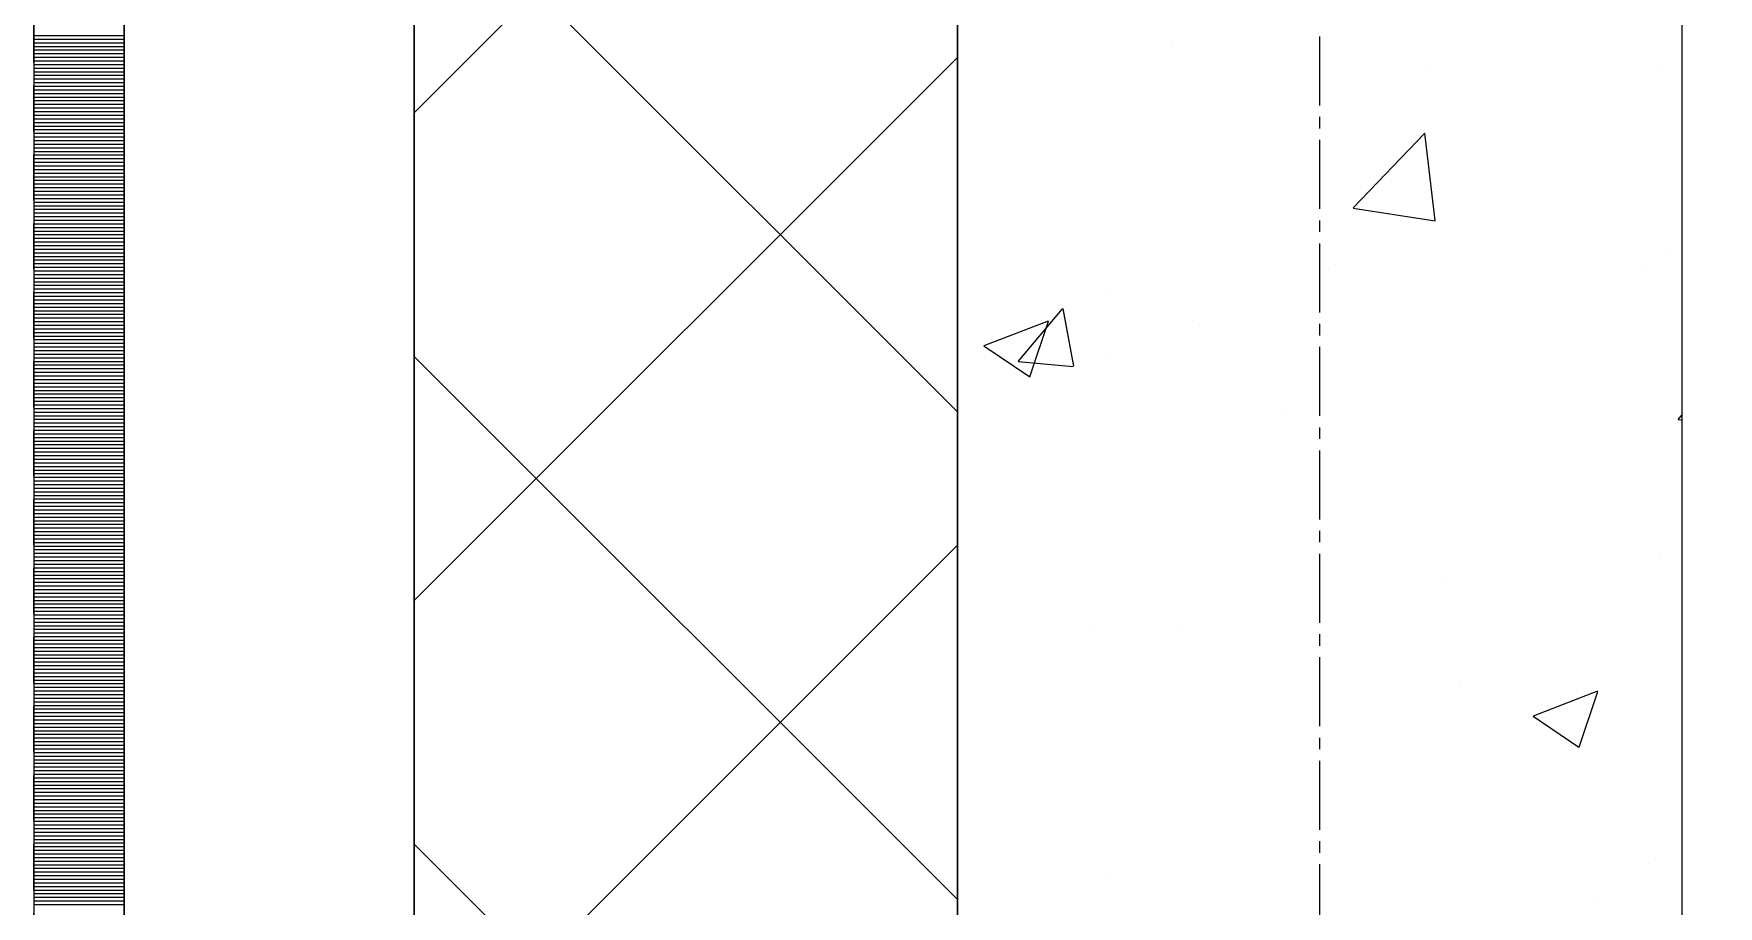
# Model space of a CAD drawing. Header units: millimetres. Extents: x 470010 to 1231400, y -134005 to 421770.
# Drawn here: x 672518.6 to 672983.6, y -54296 to -54055 of the extents above; entities that cross this region are included whole.
import ezdxf
from ezdxf.enums import TextEntityAlignment as Align

# ---------------------------------------------------------------- set-up
doc = ezdxf.new("R2010")
doc.units = ezdxf.units.MM
doc.linetypes.add('CENTER2', pattern=[28.575, 19.05, -3.175, 3.175, -3.175])
doc.linetypes.add('DASHED', pattern=[19.05, 12.7, -6.35])
doc.layers.get('Defpoints').update_dxf_attribs({"color": 140})
doc.layers.add('АР_Делит', color=120, linetype='Continuous', lineweight=0, plot=False)
for name, color, linetype, lineweight in [('АР_Стены ПЕНОблок', 52, 'Continuous', 20), ('АР_Тонкая', 254, 'Continuous', 5), ('АР_Утеплитель', 31, 'Continuous', 0), ('АР_Штриховка', 8, 'Continuous', 0)]:
    doc.layers.add(name, color=color, linetype=linetype, lineweight=lineweight)
doc.layers.add('РД_Оси_100', color=7, linetype='Continuous', lineweight=0, true_color=0x525252)
doc.styles.add('style1', font='ARIALN.TTF')

# ---------------------------------------------------------------- blocks, each defined once
blk = doc.blocks.new('СОШ_2200_АР_ОСИ_М100_28.05.24')
at = {"layer": 'АР_Делит', "color": 251, "linetype": 'DASHED', "true_color": 0x636466}
blk.add_lwpolyline([(114955, 135155), (114955, -355), (93595.036, -355), (93595.036, 13855), (94145, 13855), (94145, 68320), (66055, 68320), (66055, 13857.73), (83455, 13857.73), (83455, -355), (45245, -355), (45245, 13145), (44695, 13145), (44695, 26755), (45245, 26755), (45245, 68320), (20455, 68320), (20455, 26755), (27955, 26755), (27955, 13145), (-355, 13145), (-355, 100855)], dxfattribs=at)
at = {"layer": 'РД_Оси_100', "color": 251, "linetype": 'CENTER2', "true_color": 0x636466}
blk.add_line((0, -6155), (0, 139938.679), dxfattribs=at)
blk = doc.blocks.new('A$C9108343f')
at = {"layer": 'АР_Стены ПЕНОблок', "color": 18, "linetype": 'Continuous', "lineweight": 20, "true_color": 0x000000}
for p, q in [((7054.96, 97555), (7054.96, 21355)), ((7254.96, 21355), (7254.96, 97555))]:
    blk.add_line(p, q, dxfattribs=at)
at = {"layer": 'АР_Тонкая', "color": 18, "linetype": 'Continuous', "lineweight": 5, "true_color": 0x000000}
for p, q in [((6799.96, 97555), (6799.96, 21355)), ((6824.96, 97555), (6824.96, 21355)), ((6824.96, 21355), (6824.96, 97555)), ((6904.96, 21355), (6904.96, 97555))]:
    blk.add_line(p, q, dxfattribs=at)
at = {"layer": 'АР_Утеплитель', "color": 18, "linetype": 'Continuous', "lineweight": 0, "true_color": 0x000000}
for p, q in [((6904.96, 97555), (6904.96, 21355)), ((7054.96, 21355), (7054.96, 97555))]:
    blk.add_line(p, q, dxfattribs=at)
at = {"layer": 'АР_Штриховка', "color": 18, "linetype": 'Continuous', "lineweight": 0, "true_color": 0x000000}
for p, q in [((6904.96, 46289.4), (7054.96, 46439.4)), ((7054.96, 46206.84), (6904.96, 46356.84)), ((6799.96, 46310.75), (6824.96, 46310.75)), ((6799.96, 46309.75), (6824.96, 46309.75)), ((6799.96, 46308.75), (6824.96, 46308.75)), ((6799.96, 46307.75), (6824.96, 46307.75)), ((6799.96, 46306.75), (6824.96, 46306.75)), ((6799.96, 46305.75), (6824.96, 46305.75)), ((6799.96, 46304.75), (6824.96, 46304.75)), ((6904.96, 46154.7), (7054.96, 46304.7)), ((7114.03, 46308.2), (7114.03, 46308.2)), ((6799.96, 46303.75), (6824.96, 46303.75)), ((6799.96, 46302.75), (6824.96, 46302.75)), ((6799.96, 46301.75), (6824.96, 46301.75)), ((6799.96, 46300.75), (6824.96, 46300.75)), ((7184.16, 46302.48), (7184.16, 46302.48)), ((7249.62, 46302.47), (7249.62, 46302.47)), ((6799.96, 46299.75), (6824.96, 46299.75)), ((6799.96, 46298.75), (6824.96, 46298.75)), ((6799.96, 46297.75), (6824.96, 46297.75)), ((6799.96, 46296.75), (6824.96, 46296.75)), ((6799.96, 46295.75), (6824.96, 46295.75)), ((6799.96, 46294.75), (6824.96, 46294.75)), ((6799.96, 46293.75), (6824.96, 46293.75)), ((6799.96, 46292.75), (6824.96, 46292.75)), ((6799.96, 46291.75), (6824.96, 46291.75)), ((6799.96, 46290.75), (6824.96, 46290.75)), ((6799.96, 46289.75), (6824.96, 46289.75)), ((6799.96, 46288.75), (6824.96, 46288.75)), ((6799.96, 46287.75), (6824.96, 46287.75)), ((6799.96, 46286.75), (6824.96, 46286.75)), ((6799.96, 46285.75), (6824.96, 46285.75)), ((6799.96, 46284.75), (6824.96, 46284.75)), ((6799.96, 46283.75), (6824.96, 46283.75)), ((6799.96, 46282.75), (6824.96, 46282.75)), ((6799.96, 46281.75), (6824.96, 46281.75)), ((7164.13, 46263.15), (7183.91, 46283.77)), ((7186.78, 46259.65), (7183.97, 46283.77)), ((6799.96, 46280.75), (6824.96, 46280.75)), ((6799.96, 46279.75), (6824.96, 46279.75)), ((6799.96, 46278.75), (6824.96, 46278.75)), ((6799.96, 46277.75), (6824.96, 46277.75)), ((6799.96, 46276.75), (6824.96, 46276.75)), ((6799.96, 46275.75), (6824.96, 46275.75)), ((6799.96, 46274.75), (6824.96, 46274.75)), ((6799.96, 46273.75), (6824.96, 46273.75)), ((6799.96, 46272.75), (6824.96, 46272.75)), ((6799.96, 46271.75), (6824.96, 46271.75)), ((6799.96, 46270.75), (6824.96, 46270.75)), ((6799.96, 46269.75), (6824.96, 46269.75)), ((6799.96, 46268.75), (6824.96, 46268.75)), ((6799.96, 46267.75), (6824.96, 46267.75)), ((6799.96, 46266.75), (6824.96, 46266.75)), ((6799.96, 46265.75), (6824.96, 46265.75)), ((6799.96, 46264.75), (6824.96, 46264.75)), ((6799.96, 46263.75), (6824.96, 46263.75)), ((6799.96, 46262.75), (6824.96, 46262.75)), ((7164.17, 46263.06), (7186.76, 46259.56)), ((6799.96, 46261.75), (6824.96, 46261.75)), ((6799.96, 46260.75), (6824.96, 46260.75)), ((6799.96, 46259.75), (6824.96, 46259.75)), ((6799.96, 46258.75), (6824.96, 46258.75)), ((6799.96, 46257.75), (6824.96, 46257.75)), ((6799.96, 46256.75), (6824.96, 46256.75)), ((6799.96, 46255.75), (6824.96, 46255.75)), ((6799.96, 46254.75), (6824.96, 46254.75)), ((6799.96, 46253.75), (6824.96, 46253.75)), ((6799.96, 46252.75), (6824.96, 46252.75)), ((6799.96, 46251.75), (6824.96, 46251.75)), ((6799.96, 46250.75), (6824.96, 46250.75)), ((6799.96, 46249.75), (6824.96, 46249.75)), ((6799.96, 46248.75), (6824.96, 46248.75)), ((7251.8, 46251.05), (7251.8, 46251.05)), ((6799.96, 46247.75), (6824.96, 46247.75)), ((6799.96, 46246.75), (6824.96, 46246.75)), ((6799.96, 46245.75), (6824.96, 46245.75)), ((6799.96, 46244.75), (6824.96, 46244.75)), ((7159.41, 46247.49), (7159.41, 46247.49)), ((7245.02, 46246.71), (7245.02, 46246.71)), ((6799.96, 46243.75), (6824.96, 46243.75)), ((6799.96, 46242.75), (6824.96, 46242.75)), ((6799.96, 46241.75), (6824.96, 46241.75)), ((6799.96, 46240.75), (6824.96, 46240.75)), ((6799.96, 46239.75), (6824.96, 46239.75)), ((6799.96, 46238.75), (6824.96, 46238.75)), ((6799.96, 46237.75), (6824.96, 46237.75)), ((6799.96, 46236.75), (6824.96, 46236.75)), ((6799.96, 46235.75), (6824.96, 46235.75)), ((6799.96, 46234.75), (6824.96, 46234.75)), ((7071.71, 46220.68), (7083.96, 46235.28)), ((7087.08, 46219.38), (7084.14, 46235.31)), ((7095.82, 46239.12), (7095.82, 46239.12)), ((6799.96, 46233.75), (6824.96, 46233.75)), ((6799.96, 46232.75), (6824.96, 46232.75)), ((6799.96, 46231.75), (6824.96, 46231.75)), ((6799.96, 46230.75), (6824.96, 46230.75)), ((7062.31, 46225.16), (7080.09, 46231.98)), ((7074.9, 46216.5), (7080.05, 46231.85)), ((7119.87, 46232), (7119.87, 46232)), ((6799.96, 46229.75), (6824.96, 46229.75)), ((6799.96, 46228.75), (6824.96, 46228.75)), ((6799.96, 46227.75), (6824.96, 46227.75)), ((6799.96, 46226.75), (6824.96, 46226.75)), ((6799.96, 46225.75), (6824.96, 46225.75)), ((6799.96, 46224.75), (6824.96, 46224.75)), ((6799.96, 46223.75), (6824.96, 46223.75)), ((6799.96, 46222.75), (6824.96, 46222.75)), ((6799.96, 46221.75), (6824.96, 46221.75)), ((7054.96, 46072.13), (6904.96, 46222.13)), ((7062.25, 46225.02), (7074.88, 46216.5)), ((7096.89, 46221.28), (7096.89, 46221.28)), ((6799.96, 46220.75), (6824.96, 46220.75)), ((6799.96, 46219.75), (6824.96, 46219.75)), ((6799.96, 46218.75), (6824.96, 46218.75)), ((6799.96, 46217.75), (6824.96, 46217.75)), ((6799.96, 46216.75), (6824.96, 46216.75)), ((7071.71, 46220.68), (7086.89, 46219.35)), ((6799.96, 46215.75), (6824.96, 46215.75)), ((6799.96, 46214.75), (6824.96, 46214.75)), ((6799.96, 46213.75), (6824.96, 46213.75)), ((6799.96, 46212.75), (6824.96, 46212.75)), ((6799.96, 46211.75), (6824.96, 46211.75)), ((6799.96, 46210.75), (6824.96, 46210.75)), ((6799.96, 46209.75), (6824.96, 46209.75)), ((6799.96, 46208.75), (6824.96, 46208.75)), ((6799.96, 46207.75), (6824.96, 46207.75)), ((7145.54, 46207.48), (7145.54, 46207.48)), ((6799.96, 46206.75), (6824.96, 46206.75)), ((6799.96, 46205.75), (6824.96, 46205.75)), ((6799.96, 46204.75), (6824.96, 46204.75)), ((6799.96, 46203.75), (6824.96, 46203.75)), ((6799.96, 46202.75), (6824.96, 46202.75)), ((7253.9, 46204.74), (7254.96, 46206.01)), ((7253.9, 46204.74), (7254.96, 46204.65)), ((6799.96, 46201.75), (6824.96, 46201.75)), ((6799.96, 46200.75), (6824.96, 46200.75)), ((6799.96, 46199.75), (6824.96, 46199.75)), ((6799.96, 46198.75), (6824.96, 46198.75)), ((6799.96, 46197.75), (6824.96, 46197.75)), ((6799.96, 46196.75), (6824.96, 46196.75)), ((6799.96, 46195.75), (6824.96, 46195.75)), ((6799.96, 46194.75), (6824.96, 46194.75)), ((6799.96, 46193.75), (6824.96, 46193.75)), ((6799.96, 46192.75), (6824.96, 46192.75)), ((6799.96, 46191.75), (6824.96, 46191.75)), ((6799.96, 46190.75), (6824.96, 46190.75)), ((6799.96, 46189.75), (6824.96, 46189.75)), ((6799.96, 46188.75), (6824.96, 46188.75)), ((6799.96, 46187.75), (6824.96, 46187.75)), ((6799.96, 46186.75), (6824.96, 46186.75)), ((6799.96, 46185.75), (6824.96, 46185.75)), ((6799.96, 46184.75), (6824.96, 46184.75)), ((6799.96, 46183.75), (6824.96, 46183.75)), ((6799.96, 46182.75), (6824.96, 46182.75)), ((6799.96, 46181.75), (6824.96, 46181.75)), ((6799.96, 46180.75), (6824.96, 46180.75)), ((6799.96, 46179.75), (6824.96, 46179.75)), ((6799.96, 46178.75), (6824.96, 46178.75)), ((6799.96, 46177.75), (6824.96, 46177.75)), ((6799.96, 46176.75), (6824.96, 46176.75)), ((6799.96, 46175.75), (6824.96, 46175.75)), ((6799.96, 46174.75), (6824.96, 46174.75)), ((6799.96, 46173.75), (6824.96, 46173.75)), ((6799.96, 46172.75), (6824.96, 46172.75)), ((6799.96, 46171.75), (6824.96, 46171.75)), ((6799.96, 46170.75), (6824.96, 46170.75)), ((6799.96, 46169.75), (6824.96, 46169.75)), ((6904.96, 46020), (7054.96, 46170)), ((6799.96, 46168.75), (6824.96, 46168.75)), ((6799.96, 46167.75), (6824.96, 46167.75)), ((6799.96, 46166.75), (6824.96, 46166.75)), ((6799.96, 46165.75), (6824.96, 46165.75)), ((7248.71, 46166.49), (7248.71, 46166.49)), ((6799.96, 46164.75), (6824.96, 46164.75)), ((6799.96, 46163.75), (6824.96, 46163.75)), ((6799.96, 46162.75), (6824.96, 46162.75)), ((6799.96, 46161.75), (6824.96, 46161.75)), ((6799.96, 46160.75), (6824.96, 46160.75)), ((6799.96, 46159.75), (6824.96, 46159.75)), ((6799.96, 46158.75), (6824.96, 46158.75)), ((6799.96, 46157.75), (6824.96, 46157.75)), ((6799.96, 46156.75), (6824.96, 46156.75)), ((6799.96, 46155.75), (6824.96, 46155.75)), ((7188.78, 46159.97), (7188.78, 46159.97)), ((6799.96, 46154.75), (6824.96, 46154.75)), ((6799.96, 46153.75), (6824.96, 46153.75)), ((6799.96, 46152.75), (6824.96, 46152.75)), ((6799.96, 46151.75), (6824.96, 46151.75)), ((6799.96, 46150.75), (6824.96, 46150.75)), ((6799.96, 46149.75), (6824.96, 46149.75)), ((6799.96, 46148.75), (6824.96, 46148.75)), ((6799.96, 46147.75), (6824.96, 46147.75)), ((6799.96, 46146.75), (6824.96, 46146.75)), ((7092.59, 46147.31), (7092.59, 46147.31)), ((7116.78, 46147.45), (7116.78, 46147.45)), ((6799.96, 46145.75), (6824.96, 46145.75)), ((6799.96, 46144.75), (6824.96, 46144.75)), ((6799.96, 46143.75), (6824.96, 46143.75)), ((6799.96, 46142.75), (6824.96, 46142.75)), ((6799.96, 46141.75), (6824.96, 46141.75)), ((6799.96, 46140.75), (6824.96, 46140.75)), ((6799.96, 46139.75), (6824.96, 46139.75)), ((6799.96, 46138.75), (6824.96, 46138.75)), ((6799.96, 46137.75), (6824.96, 46137.75)), ((6799.96, 46136.75), (6824.96, 46136.75)), ((6799.96, 46135.75), (6824.96, 46135.75)), ((6799.96, 46134.75), (6824.96, 46134.75)), ((6799.96, 46133.75), (6824.96, 46133.75)), ((6799.96, 46132.75), (6824.96, 46132.75)), ((6799.96, 46131.75), (6824.96, 46131.75)), ((6799.96, 46130.75), (6824.96, 46130.75)), ((6799.96, 46129.75), (6824.96, 46129.75)), ((6799.96, 46128.75), (6824.96, 46128.75)), ((7193.9, 46132.39), (7193.9, 46132.39)), ((7213.92, 46122.89), (7231.71, 46129.72)), ((7226.51, 46114.23), (7231.66, 46129.58)), ((6799.96, 46127.75), (6824.96, 46127.75)), ((6799.96, 46126.75), (6824.96, 46126.75)), ((6799.96, 46125.75), (6824.96, 46125.75)), ((6799.96, 46124.75), (6824.96, 46124.75)), ((6799.96, 46123.75), (6824.96, 46123.75)), ((6799.96, 46122.75), (6824.96, 46122.75)), ((6799.96, 46121.75), (6824.96, 46121.75)), ((6799.96, 46120.75), (6824.96, 46120.75)), ((6799.96, 46119.75), (6824.96, 46119.75)), ((6799.96, 46118.75), (6824.96, 46118.75)), ((7213.86, 46122.76), (7226.5, 46114.24)), ((6799.96, 46117.75), (6824.96, 46117.75)), ((6799.96, 46116.75), (6824.96, 46116.75)), ((6799.96, 46115.75), (6824.96, 46115.75)), ((6799.96, 46114.75), (6824.96, 46114.75)), ((6799.96, 46113.75), (6824.96, 46113.75)), ((6799.96, 46112.75), (6824.96, 46112.75)), ((6799.96, 46111.75), (6824.96, 46111.75)), ((6799.96, 46110.75), (6824.96, 46110.75)), ((6799.96, 46109.75), (6824.96, 46109.75)), ((6799.96, 46108.75), (6824.96, 46108.75)), ((6799.96, 46107.75), (6824.96, 46107.75)), ((6799.96, 46106.75), (6824.96, 46106.75)), ((6799.96, 46105.75), (6824.96, 46105.75)), ((6799.96, 46104.75), (6824.96, 46104.75)), ((6799.96, 46103.75), (6824.96, 46103.75)), ((6799.96, 46102.75), (6824.96, 46102.75)), ((6799.96, 46101.75), (6824.96, 46101.75)), ((6799.96, 46100.75), (6824.96, 46100.75)), ((6799.96, 46099.75), (6824.96, 46099.75)), ((6799.96, 46098.75), (6824.96, 46098.75)), ((6799.96, 46097.75), (6824.96, 46097.75)), ((6799.96, 46096.75), (6824.96, 46096.75)), ((6799.96, 46095.75), (6824.96, 46095.75)), ((6799.96, 46094.75), (6824.96, 46094.75)), ((6799.96, 46093.75), (6824.96, 46093.75)), ((6799.96, 46092.75), (6824.96, 46092.75)), ((6799.96, 46091.75), (6824.96, 46091.75)), ((6799.96, 46090.75), (6824.96, 46090.75)), ((6799.96, 46089.75), (6824.96, 46089.75)), ((6799.96, 46088.75), (6824.96, 46088.75)), ((6799.96, 46087.75), (6824.96, 46087.75)), ((6799.96, 46086.75), (6824.96, 46086.75)), ((7054.96, 45937.43), (6904.96, 46087.43)), ((6799.96, 46085.75), (6824.96, 46085.75)), ((6799.96, 46084.75), (6824.96, 46084.75)), ((6799.96, 46083.75), (6824.96, 46083.75)), ((6799.96, 46082.75), (6824.96, 46082.75)), ((6799.96, 46081.75), (6824.96, 46081.75)), ((7245.62, 46081.94), (7245.62, 46081.94)), ((6799.96, 46080.75), (6824.96, 46080.75)), ((6799.96, 46079.75), (6824.96, 46079.75)), ((6799.96, 46078.75), (6824.96, 46078.75)), ((6799.96, 46077.75), (6824.96, 46077.75)), ((6799.96, 46076.75), (6824.96, 46076.75)), ((7096.07, 46077.68), (7096.07, 46077.68)), ((6799.96, 46075.75), (6824.96, 46075.75)), ((6799.96, 46074.75), (6824.96, 46074.75)), ((6799.96, 46073.75), (6824.96, 46073.75)), ((6799.96, 46072.75), (6824.96, 46072.75)), ((6799.96, 46071.75), (6824.96, 46071.75)), ((6799.96, 46070.75), (6824.96, 46070.75)), ((7231.66, 46071.96), (7231.66, 46071.96))]:
    blk.add_line(p, q, dxfattribs=at)
at = {"layer": 'РД_Оси_100'}
blk.add_blockref('СОШ_2200_АР_ОСИ_М100_28.05.24', (7154.96, 6755), dxfattribs=at)
at = {"layer": 'Defpoints', "color": 18, "true_color": 0x000000, "style": 'style1'}
for p in [(143949.34, 316089.12), (143974.98, 281639.5), (143890.4, 273244.71), (143839.99, 264276.81), (143967.75, 254892.38), (12251.96, 104178.14), (12382.58, 96023.14)]:
    blk.add_attdef('АР-ПОМЕЩЕНИЕ:НАИМЕНОВАНИЕ', text='', height=100, dxfattribs=at).set_placement(p, align=Align.MIDDLE)
at = {"layer": 'Defpoints', "color": 18, "true_color": 0x000000, "style": 'style1', "flags": 8}
for p in [(143951.3, 279099.09), (143848.34, 269251.11), (143875.33, 260094.25), (144049.74, 250824.7), (163419.28, 238153.36), (155897.46, 237965.97), (183037.2, 237965.97), (143342.94, 237876.19)]:
    blk.add_attdef('АР-ПОМЕЩЕНИЕ:НАИМЕНОВАНИЕ', text='', height=100, dxfattribs=at).set_placement(p, align=Align.MIDDLE)

msp = doc.modelspace()

# ---------------------------------------------------------------- linework, layer by layer
at = {"layer": 'АР_Стены ПЕНОблок', "color": 18, "linetype": 'Continuous', "lineweight": 20, "true_color": 0x000000}
for p, q in [((672773.57, -2811.242), (672773.57, -79011.242)), ((672973.57, -79011.242), (672973.57, -2811.242))]:
    msp.add_line(p, q, dxfattribs=at)
at = {"layer": 'АР_Тонкая', "color": 18, "linetype": 'Continuous', "lineweight": 5, "true_color": 0x000000}
for p, q in [((672518.57, -2811.242), (672518.57, -79011.242)), ((672543.57, -2811.242), (672543.57, -79011.242)), ((672543.57, -79011.242), (672543.57, -2811.242)), ((672623.57, -79011.242), (672623.57, -2811.242))]:
    msp.add_line(p, q, dxfattribs=at)
at = {"layer": 'АР_Утеплитель', "color": 18, "linetype": 'Continuous', "lineweight": 0, "true_color": 0x000000}
for p, q in [((672623.57, -2811.242), (672623.57, -79011.242)), ((672773.57, -79011.242), (672773.57, -2811.242))]:
    msp.add_line(p, q, dxfattribs=at)
at = {"layer": 'АР_Штриховка', "color": 18, "linetype": 'Continuous', "lineweight": 0, "true_color": 0x000000}
for p, q in [((672623.57, -54076.839), (672773.57, -53926.839)), ((672773.57, -54159.405), (672623.57, -54009.405)), ((672518.57, -54055.492), (672543.57, -54055.492)), ((672518.57, -54056.492), (672543.57, -54056.492)), ((672518.57, -54057.492), (672543.57, -54057.492)), ((672518.57, -54058.492), (672543.57, -54058.492)), ((672518.57, -54059.492), (672543.57, -54059.492)), ((672518.57, -54060.492), (672543.57, -54060.492)), ((672518.57, -54061.492), (672543.57, -54061.492)), ((672518.57, -54062.492), (672543.57, -54062.492)), ((672518.57, -54063.492), (672543.57, -54063.492)), ((672518.57, -54064.492), (672543.57, -54064.492)), ((672623.57, -54211.542), (672773.57, -54061.542)), ((672518.57, -54065.492), (672543.57, -54065.492)), ((672518.57, -54066.492), (672543.57, -54066.492)), ((672518.57, -54067.492), (672543.57, -54067.492)), ((672518.57, -54068.492), (672543.57, -54068.492)), ((672518.57, -54069.492), (672543.57, -54069.492)), ((672518.57, -54070.492), (672543.57, -54070.492)), ((672518.57, -54071.492), (672543.57, -54071.492)), ((672518.57, -54072.492), (672543.57, -54072.492)), ((672518.57, -54073.492), (672543.57, -54073.492)), ((672518.57, -54074.492), (672543.57, -54074.492)), ((672518.57, -54075.492), (672543.57, -54075.492)), ((672518.57, -54076.492), (672543.57, -54076.492)), ((672518.57, -54077.492), (672543.57, -54077.492)), ((672518.57, -54078.492), (672543.57, -54078.492)), ((672518.57, -54079.492), (672543.57, -54079.492)), ((672518.57, -54080.492), (672543.57, -54080.492)), ((672518.57, -54081.492), (672543.57, -54081.492)), ((672518.57, -54082.492), (672543.57, -54082.492)), ((672518.57, -54083.492), (672543.57, -54083.492)), ((672882.744, -54103.095), (672902.527, -54082.476)), ((672905.388, -54106.592), (672902.582, -54082.47)), ((672518.57, -54084.492), (672543.57, -54084.492)), ((672518.57, -54085.492), (672543.57, -54085.492)), ((672518.57, -54086.492), (672543.57, -54086.492)), ((672518.57, -54087.492), (672543.57, -54087.492)), ((672518.57, -54088.492), (672543.57, -54088.492)), ((672518.57, -54089.492), (672543.57, -54089.492)), ((672518.57, -54090.492), (672543.57, -54090.492)), ((672518.57, -54091.492), (672543.57, -54091.492)), ((672518.57, -54092.492), (672543.57, -54092.492)), ((672518.57, -54093.492), (672543.57, -54093.492)), ((672518.57, -54094.492), (672543.57, -54094.492)), ((672518.57, -54095.492), (672543.57, -54095.492)), ((672518.57, -54096.492), (672543.57, -54096.492)), ((672518.57, -54097.492), (672543.57, -54097.492)), ((672518.57, -54098.492), (672543.57, -54098.492)), ((672518.57, -54099.492), (672543.57, -54099.492)), ((672518.57, -54100.492), (672543.57, -54100.492)), ((672518.57, -54101.492), (672543.57, -54101.492)), ((672518.57, -54102.492), (672543.57, -54102.492)), ((672518.57, -54103.492), (672543.57, -54103.492)), ((672518.57, -54104.492), (672543.57, -54104.492)), ((672518.57, -54105.492), (672543.57, -54105.492)), ((672518.57, -54106.492), (672543.57, -54106.492)), ((672882.784, -54103.18), (672905.374, -54106.684)), ((672518.57, -54107.492), (672543.57, -54107.492)), ((672518.57, -54108.492), (672543.57, -54108.492)), ((672518.57, -54109.492), (672543.57, -54109.492)), ((672518.57, -54110.492), (672543.57, -54110.492)), ((672518.57, -54111.492), (672543.57, -54111.492)), ((672518.57, -54112.492), (672543.57, -54112.492)), ((672518.57, -54113.492), (672543.57, -54113.492)), ((672518.57, -54114.492), (672543.57, -54114.492)), ((672518.57, -54115.492), (672543.57, -54115.492)), ((672518.57, -54116.492), (672543.57, -54116.492)), ((672518.57, -54117.492), (672543.57, -54117.492)), ((672518.57, -54118.492), (672543.57, -54118.492)), ((672518.57, -54119.492), (672543.57, -54119.492)), ((672518.57, -54120.492), (672543.57, -54120.492)), ((672518.57, -54121.492), (672543.57, -54121.492)), ((672518.57, -54122.492), (672543.57, -54122.492)), ((672518.57, -54123.492), (672543.57, -54123.492)), ((672518.57, -54124.492), (672543.57, -54124.492)), ((672518.57, -54125.492), (672543.57, -54125.492)), ((672518.57, -54126.492), (672543.57, -54126.492)), ((672518.57, -54127.492), (672543.57, -54127.492)), ((672518.57, -54128.492), (672543.57, -54128.492)), ((672518.57, -54129.492), (672543.57, -54129.492)), ((672518.57, -54130.492), (672543.57, -54130.492)), ((672518.57, -54131.492), (672543.57, -54131.492)), ((672518.57, -54132.492), (672543.57, -54132.492)), ((672518.57, -54133.492), (672543.57, -54133.492)), ((672518.57, -54134.492), (672543.57, -54134.492)), ((672780.923, -54141.085), (672798.707, -54134.258)), ((672790.325, -54145.56), (672802.57, -54130.967)), ((672793.508, -54149.746), (672798.658, -54134.397)), ((672805.692, -54146.858), (672802.756, -54130.937)), ((672518.57, -54135.492), (672543.57, -54135.492)), ((672518.57, -54136.492), (672543.57, -54136.492)), ((672518.57, -54137.492), (672543.57, -54137.492)), ((672518.57, -54138.492), (672543.57, -54138.492)), ((672518.57, -54139.492), (672543.57, -54139.492)), ((672518.57, -54140.492), (672543.57, -54140.492)), ((672518.57, -54141.492), (672543.57, -54141.492)), ((672518.57, -54142.492), (672543.57, -54142.492)), ((672518.57, -54143.492), (672543.57, -54143.492)), ((672773.57, -54294.109), (672623.57, -54144.109)), ((672780.861, -54141.219), (672793.496, -54149.742)), ((672518.57, -54144.492), (672543.57, -54144.492)), ((672518.57, -54145.492), (672543.57, -54145.492)), ((672518.57, -54146.492), (672543.57, -54146.492)), ((672518.57, -54147.492), (672543.57, -54147.492)), ((672518.57, -54148.492), (672543.57, -54148.492)), ((672790.325, -54145.564), (672805.507, -54146.893)), ((672518.57, -54149.492), (672543.57, -54149.492)), ((672518.57, -54150.492), (672543.57, -54150.492)), ((672518.57, -54151.492), (672543.57, -54151.492)), ((672518.57, -54152.492), (672543.57, -54152.492)), ((672518.57, -54153.492), (672543.57, -54153.492)), ((672518.57, -54154.492), (672543.57, -54154.492)), ((672518.57, -54155.492), (672543.57, -54155.492)), ((672518.57, -54156.492), (672543.57, -54156.492)), ((672518.57, -54157.492), (672543.57, -54157.492)), ((672518.57, -54158.492), (672543.57, -54158.492)), ((672518.57, -54159.492), (672543.57, -54159.492)), ((672518.57, -54160.492), (672543.57, -54160.492)), ((672518.57, -54161.492), (672543.57, -54161.492)), ((672518.57, -54162.492), (672543.57, -54162.492)), ((672972.509, -54161.503), (672973.57, -54161.596)), ((672972.51, -54161.499), (672973.57, -54160.236)), ((672518.57, -54163.492), (672543.57, -54163.492)), ((672518.57, -54164.492), (672543.57, -54164.492)), ((672518.57, -54165.492), (672543.57, -54165.492)), ((672518.57, -54166.492), (672543.57, -54166.492)), ((672518.57, -54167.492), (672543.57, -54167.492)), ((672518.57, -54168.492), (672543.57, -54168.492)), ((672518.57, -54169.492), (672543.57, -54169.492)), ((672518.57, -54170.492), (672543.57, -54170.492)), ((672518.57, -54171.492), (672543.57, -54171.492)), ((672518.57, -54172.492), (672543.57, -54172.492)), ((672518.57, -54173.492), (672543.57, -54173.492)), ((672518.57, -54174.492), (672543.57, -54174.492)), ((672518.57, -54175.492), (672543.57, -54175.492)), ((672518.57, -54176.492), (672543.57, -54176.492)), ((672518.57, -54177.492), (672543.57, -54177.492)), ((672518.57, -54178.492), (672543.57, -54178.492)), ((672518.57, -54179.492), (672543.57, -54179.492)), ((672518.57, -54180.492), (672543.57, -54180.492)), ((672518.57, -54181.492), (672543.57, -54181.492)), ((672518.57, -54182.492), (672543.57, -54182.492)), ((672518.57, -54183.492), (672543.57, -54183.492)), ((672518.57, -54184.492), (672543.57, -54184.492)), ((672518.57, -54185.492), (672543.57, -54185.492)), ((672518.57, -54186.492), (672543.57, -54186.492)), ((672518.57, -54187.492), (672543.57, -54187.492)), ((672518.57, -54188.492), (672543.57, -54188.492)), ((672518.57, -54189.492), (672543.57, -54189.492)), ((672518.57, -54190.492), (672543.57, -54190.492)), ((672518.57, -54191.492), (672543.57, -54191.492)), ((672518.57, -54192.492), (672543.57, -54192.492)), ((672518.57, -54193.492), (672543.57, -54193.492)), ((672518.57, -54194.492), (672543.57, -54194.492)), ((672518.57, -54195.492), (672543.57, -54195.492)), ((672518.57, -54196.492), (672543.57, -54196.492)), ((672518.57, -54197.492), (672543.57, -54197.492)), ((672518.57, -54198.492), (672543.57, -54198.492)), ((672518.57, -54199.492), (672543.57, -54199.492)), ((672623.57, -54346.246), (672773.57, -54196.246)), ((672518.57, -54200.492), (672543.57, -54200.492)), ((672518.57, -54201.492), (672543.57, -54201.492)), ((672518.57, -54202.492), (672543.57, -54202.492)), ((672518.57, -54203.492), (672543.57, -54203.492)), ((672518.57, -54204.492), (672543.57, -54204.492)), ((672518.57, -54205.492), (672543.57, -54205.492)), ((672518.57, -54206.492), (672543.57, -54206.492)), ((672518.57, -54207.492), (672543.57, -54207.492)), ((672518.57, -54208.492), (672543.57, -54208.492)), ((672518.57, -54209.492), (672543.57, -54209.492)), ((672518.57, -54210.492), (672543.57, -54210.492)), ((672518.57, -54211.492), (672543.57, -54211.492)), ((672518.57, -54212.492), (672543.57, -54212.492)), ((672518.57, -54213.492), (672543.57, -54213.492)), ((672518.57, -54214.492), (672543.57, -54214.492)), ((672518.57, -54215.492), (672543.57, -54215.492)), ((672518.57, -54216.492), (672543.57, -54216.492)), ((672518.57, -54217.492), (672543.57, -54217.492)), ((672518.57, -54218.492), (672543.57, -54218.492)), ((672518.57, -54219.492), (672543.57, -54219.492)), ((672518.57, -54220.492), (672543.57, -54220.492)), ((672518.57, -54221.492), (672543.57, -54221.492)), ((672518.57, -54222.492), (672543.57, -54222.492)), ((672518.57, -54223.492), (672543.57, -54223.492)), ((672518.57, -54224.492), (672543.57, -54224.492)), ((672518.57, -54225.492), (672543.57, -54225.492)), ((672518.57, -54226.492), (672543.57, -54226.492)), ((672518.57, -54227.492), (672543.57, -54227.492)), ((672518.57, -54228.492), (672543.57, -54228.492)), ((672518.57, -54229.492), (672543.57, -54229.492)), ((672518.57, -54230.492), (672543.57, -54230.492)), ((672518.57, -54231.492), (672543.57, -54231.492)), ((672518.57, -54232.492), (672543.57, -54232.492)), ((672518.57, -54233.492), (672543.57, -54233.492)), ((672518.57, -54234.492), (672543.57, -54234.492)), ((672518.57, -54235.492), (672543.57, -54235.492)), ((672518.57, -54236.492), (672543.57, -54236.492)), ((672932.537, -54243.35), (672950.322, -54236.523)), ((672945.123, -54252.011), (672950.273, -54236.662)), ((672518.57, -54237.492), (672543.57, -54237.492)), ((672518.57, -54238.492), (672543.57, -54238.492)), ((672518.57, -54239.492), (672543.57, -54239.492)), ((672518.57, -54240.492), (672543.57, -54240.492)), ((672518.57, -54241.492), (672543.57, -54241.492)), ((672518.57, -54242.492), (672543.57, -54242.492)), ((672518.57, -54243.492), (672543.57, -54243.492)), ((672518.57, -54244.492), (672543.57, -54244.492)), ((672518.57, -54245.492), (672543.57, -54245.492)), ((672518.57, -54246.492), (672543.57, -54246.492)), ((672932.476, -54243.485), (672945.11, -54252.007)), ((672518.57, -54247.492), (672543.57, -54247.492)), ((672518.57, -54248.492), (672543.57, -54248.492)), ((672518.57, -54249.492), (672543.57, -54249.492)), ((672518.57, -54250.492), (672543.57, -54250.492)), ((672518.57, -54251.492), (672543.57, -54251.492)), ((672518.57, -54252.492), (672543.57, -54252.492)), ((672518.57, -54253.492), (672543.57, -54253.492)), ((672518.57, -54254.492), (672543.57, -54254.492)), ((672518.57, -54255.492), (672543.57, -54255.492)), ((672518.57, -54256.492), (672543.57, -54256.492)), ((672518.57, -54257.492), (672543.57, -54257.492)), ((672518.57, -54258.492), (672543.57, -54258.492)), ((672518.57, -54259.492), (672543.57, -54259.492)), ((672518.57, -54260.492), (672543.57, -54260.492)), ((672518.57, -54261.492), (672543.57, -54261.492)), ((672518.57, -54262.492), (672543.57, -54262.492)), ((672518.57, -54263.492), (672543.57, -54263.492)), ((672518.57, -54264.492), (672543.57, -54264.492)), ((672518.57, -54265.492), (672543.57, -54265.492)), ((672518.57, -54266.492), (672543.57, -54266.492)), ((672518.57, -54267.492), (672543.57, -54267.492)), ((672518.57, -54268.492), (672543.57, -54268.492)), ((672518.57, -54269.492), (672543.57, -54269.492)), ((672518.57, -54270.492), (672543.57, -54270.492)), ((672518.57, -54271.492), (672543.57, -54271.492)), ((672518.57, -54272.492), (672543.57, -54272.492)), ((672518.57, -54273.492), (672543.57, -54273.492)), ((672518.57, -54274.492), (672543.57, -54274.492)), ((672518.57, -54275.492), (672543.57, -54275.492)), ((672518.57, -54276.492), (672543.57, -54276.492)), ((672518.57, -54277.492), (672543.57, -54277.492)), ((672518.57, -54278.492), (672543.57, -54278.492)), ((672773.57, -54428.813), (672623.57, -54278.813)), ((672518.57, -54279.492), (672543.57, -54279.492)), ((672518.57, -54280.492), (672543.57, -54280.492)), ((672518.57, -54281.492), (672543.57, -54281.492)), ((672518.57, -54282.492), (672543.57, -54282.492)), ((672518.57, -54283.492), (672543.57, -54283.492)), ((672518.57, -54284.492), (672543.57, -54284.492)), ((672518.57, -54285.492), (672543.57, -54285.492)), ((672518.57, -54286.492), (672543.57, -54286.492)), ((672518.57, -54287.492), (672543.57, -54287.492)), ((672518.57, -54288.492), (672543.57, -54288.492)), ((672518.57, -54289.492), (672543.57, -54289.492)), ((672518.57, -54290.492), (672543.57, -54290.492)), ((672518.57, -54291.492), (672543.57, -54291.492)), ((672518.57, -54292.492), (672543.57, -54292.492)), ((672518.57, -54293.492), (672543.57, -54293.492)), ((672518.57, -54294.492), (672543.57, -54294.492)), ((672518.57, -54295.492), (672543.57, -54295.492))]:
    msp.add_line(p, q, dxfattribs=at)

# ---------------------------------------------------------------- block references
msp.add_blockref('A$C9108343f', (665718.612, -100366.242))
at = {"layer": 'РД_Оси_100'}
msp.add_blockref('СОШ_2200_АР_ОСИ_М100_28.05.24', (672873.57, -93611.242), dxfattribs=at)

doc.saveas('drawing.dxf')
